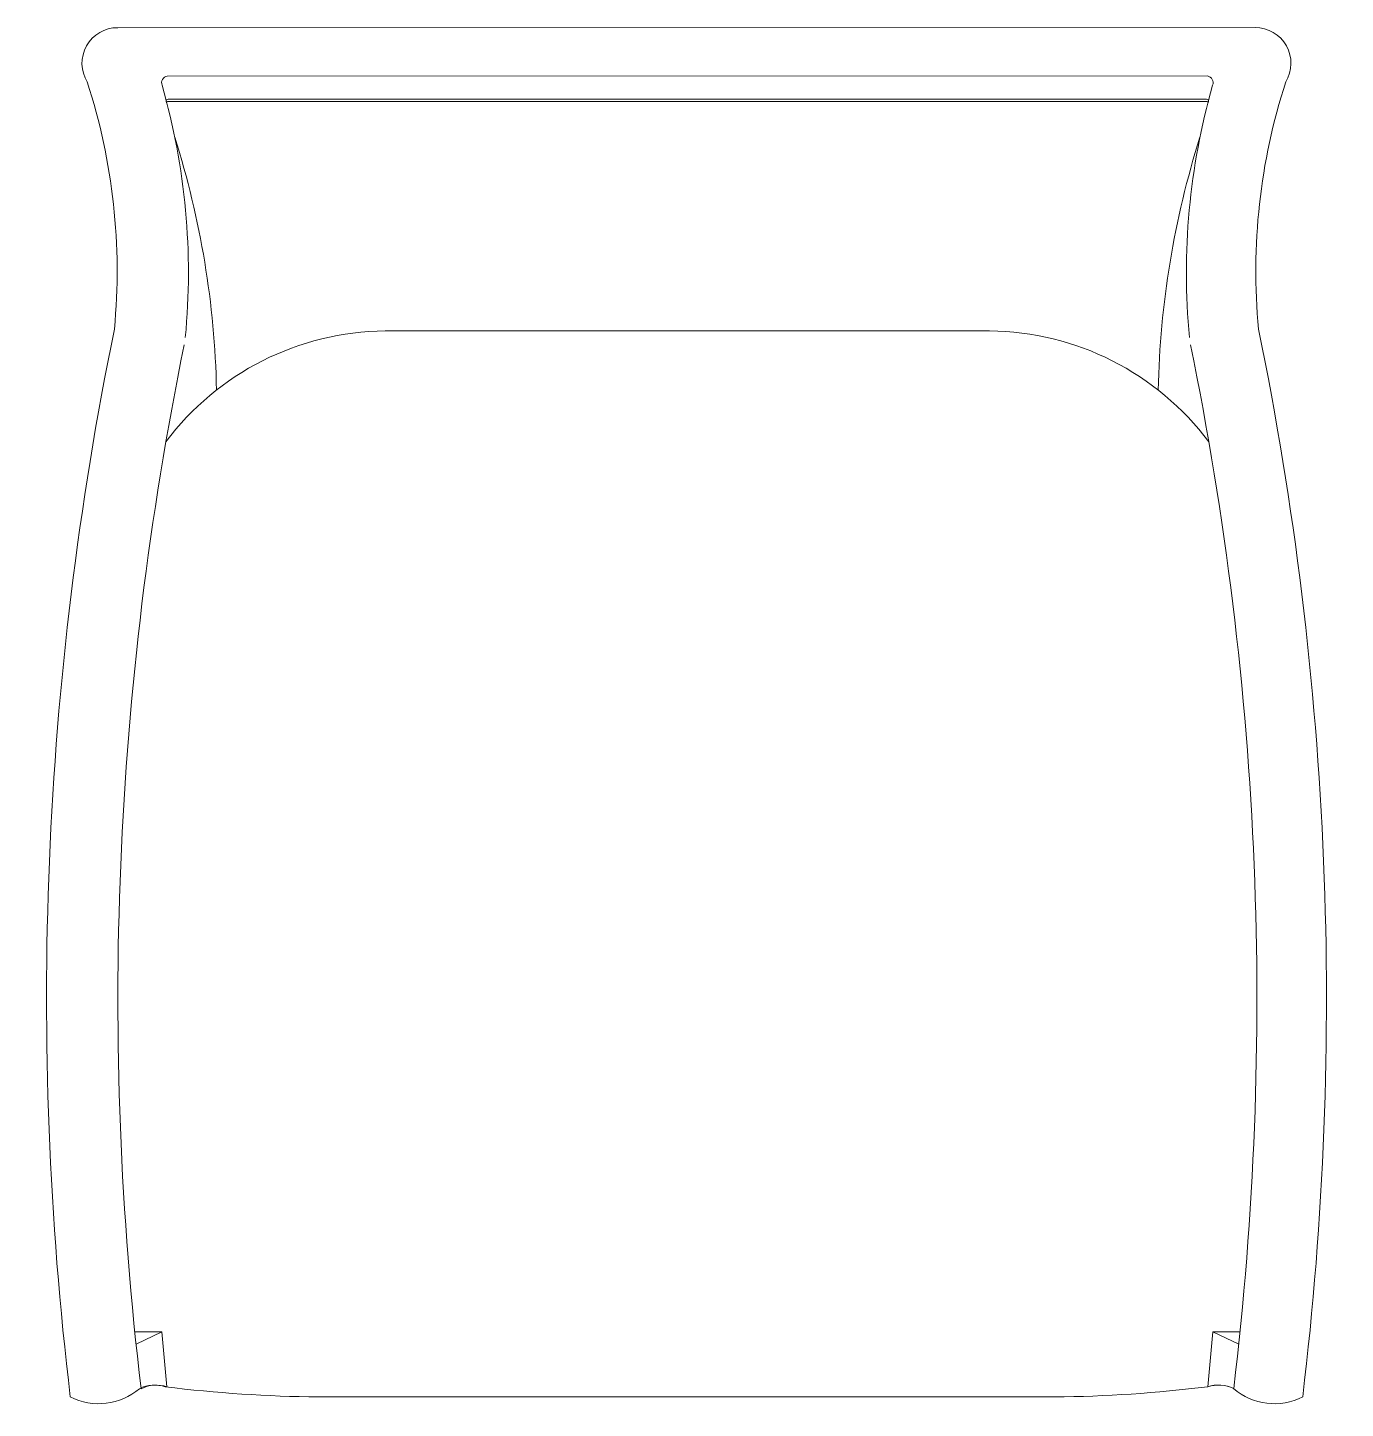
# Model space of a CAD drawing. Header units: millimetres. Extents: x -233 to 233, y -245 to 243.
import ezdxf

# ---------------------------------------------------------------- set-up
doc = ezdxf.new("R2010")
doc.units = ezdxf.units.MM
doc.header["$MEASUREMENT"] = 0
doc.layers.get('0').update_dxf_attribs({"lineweight": 13})

# ---------------------------------------------------------------- blocks, each defined once
blk = doc.blocks.new('MAT_BANG_TRET_A-DOWN$0$MAT')
at = {"color": 251}
for p, q in [((0.020062778712294, 0.386792183887362), (0.0157353384038501, 0.3959344834567098)), ((0.020062778712294, 0.386792183887362), (0.0200627787123757, 0.3963849124080134)), ((0.0006616954182341, 0.3850271337020281), (0.020062778712294, 0.386792183887362)), ((0.4547909572309871, 0.2011814470793674), (0.4547909572324366, 0.3846028342859355)), ((0.4556097675540586, 0.017760059872785), (0.4556097675569363, 0.3846028342859249)), ((0.4637978707990662, 0.0174379620923801), (0.463797870801951, 0.3849249320662018)), ((0.3737287351053027, 0.2011814470800033), (0.3737287351061447, 0.3079664946546821)), ((0.3737287351053027, 0.2011814470800033), (0.3737287351044642, 0.0943963995053174)), ((0.4547909572309871, 0.2011814470793674), (0.4547909572295481, 0.0177600598727921)), ((0.0006616954153422, 0.0173357604638369), (0.0200627787093737, 0.015570710278201)), ((0.0200627787093737, 0.015570710278201), (0.0157353384007912, 0.0064284107089243)), ((0.0200627787093737, 0.015570710278201), (0.0200627787093026, 0.0059779817575496))]:
    blk.add_line(p, q, dxfattribs=at)
for centre, radius, start, end in [((0.1374117811936379, -0.7520439681810025), 1.154408802008318, 78.43567010343831, 96.83625296745691), ((-0.0107494973425446, 0.3887891846786822), 0.012015338021652, 341.7536051990353, 26.53749973920538), ((0.2759015327302485, 0.3070847776680807), 0.097831175754659, 0.5163931220983063, 53.19266886821646), ((0.3942971663586085, 0.6183233183074642), 0.2408686880357123, 264.5513294373661, 285.9625839604185), ((0.4614194969156104, 0.3844907802330546), 0.002417674535055, 10.34495529297882, 111.3741667744964), ((0.3464065015929272, 0.6847817035422921), 0.3173163033533026, 271.1590902738739, 287.5640893414498), ((0.4543795867929461, 0.3847383128168289), 0.0004331051498414, 341.7714959536449, 99.22023612654743), ((0.4548854297280692, 0.3845696412371424), 0.0007250979718717, 357.3761711684327, 107.5208481691776), ((0.2759015327285823, 0.0952781164934571), 0.097831175754659, 306.8073311308824, 359.4836068770005), ((0.3464065015853244, -0.2824188093818662), 0.3173163033533026, 72.43591065764906, 88.8409097252249), ((0.3942971663520431, -0.2159604241477879), 0.2408686880357123, 74.03741603868029, 95.44867056173278), ((0.1374117812086375, 1.154406862344713), 1.154408802008318, 263.163747031642, 281.5643298956605), ((-0.0107494973454934, 0.013573709487364), 0.012015338021652, 333.4625002598934, 18.24639480006348), ((0.4543795867900613, 0.0176245813418987), 0.0004331051498414, 260.7797638725514, 18.22850404545391), ((0.4548854297251843, 0.0177932529215781), 0.0007250979718717, 252.4791518299211, 2.623828830666126), ((0.4614194969127256, 0.0178721139255629), 0.002417674535055, 248.6258332246023, 349.6550447061201)]:
    blk.add_arc(centre, radius, start, end, dxfattribs=at)
blk = doc.blocks.new('Ndchair')
at = {"color": 0}
blk.add_lwpolyline([(211.6851954794256, 334.4057776644567, 0.102523248135504), (202.1031612660734, 247.0183553026964, -0.0804606493022676), (217.6849851110018, -130.2169033248701, -0.3022999357189948), (193.2594245306682, -127.2891909336231, 0.1979323031818699), (184.1156920040957, -126.6266511789781, -0.0281930181437332), (130.0473645017482, -130.2187963410306), (0, -130.2216054291257), (-130.0473645018646, -130.224414516988, -0.028193018143733), (-184.1158471379895, -126.6346051642231, 0.19793230318187), (-193.2595510336105, -127.2975399365441, -0.302299935718971), (-217.6849851110019, -130.2263075333813, -0.0804606493022677), (-202.1194582050666, 247.0096238923235, 0.1025232481355039), (-211.7052676333115, 334.3966322190336, -0.5871113161828843), (-200.9239675884601, 353.5818531410275), (200.9030666090545, 353.5905328054886, -0.5871113161828485)], format="xyb", close=True, dxfattribs=at)
at = {"color": 0, "extrusion": (0, 0, -1), "xscale": -1000.016119271282, "yscale": 1000.016119271283, "zscale": -1000.016119271282, "rotation": 269.9987623826014}
blk.add_blockref('MAT_BANG_TRET_A-DOWN$0$MAT', (-201.5004493299638, -127.2931916042489), dxfattribs=at)

msp = doc.modelspace()

# ---------------------------------------------------------------- block references
msp.add_blockref('Ndchair', (-1.699663471299573e-06, -110.4841008882283))

doc.saveas('drawing.dxf')
